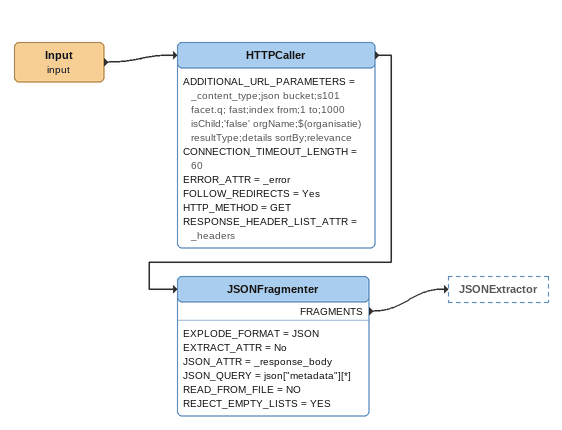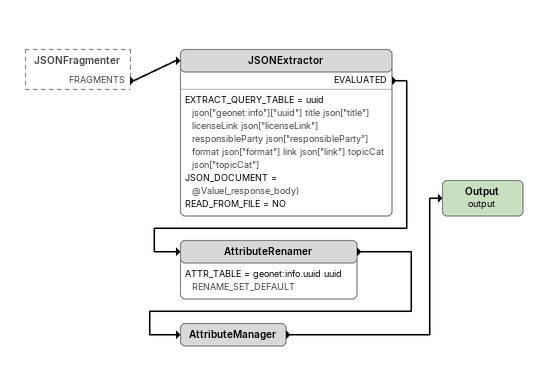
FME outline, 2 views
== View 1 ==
Input (input)
    -> HTTPCaller
HTTPCaller
    ADDITIONAL_URL_PARAMETERS = _content_type;json bucket;s101 facet.q; fast;index from;1 to;1000 isChild;'false' orgName;$(organisatie) resultType;details sortBy;relevance
    CONNECTION_TIMEOUT_LENGTH = 60
    ERROR_ATTR = _error
    FOLLOW_REDIRECTS = Yes
    HTTP_METHOD = GET
    RESPONSE_HEADER_LIST_ATTR = _headers
    -> JSONFragmenter
JSONFragmenter
    EXPLODE_FORMAT = JSON
    EXTRACT_ATTR = No
    JSON_ATTR = _response_body
    JSON_QUERY = json["metadata"][*]
    READ_FROM_FILE = NO
    REJECT_EMPTY_LISTS = YES
    FRAGMENTS -> JSONExtractor

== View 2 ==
JSONFragmenter [outside]
    FRAGMENTS -> JSONExtractor
JSONExtractor
    EXTRACT_QUERY_TABLE = uuid json["geonet:info"]["uuid"] title json["title"] licenseLink json["licenseLink"] responsibleParty json["responsibleParty"] format json["format"] link json["link"] topicCat json["topicCat"]
    JSON_DOCUMENT = @Value(_response_body)
    READ_FROM_FILE = NO
    EVALUATED -> AttributeRenamer
AttributeRenamer
    ATTR_TABLE = geonet:info.uuid uuid RENAME_SET_DEFAULT
    -> AttributeManager
AttributeManager
    -> Output (output)
Output (output)
